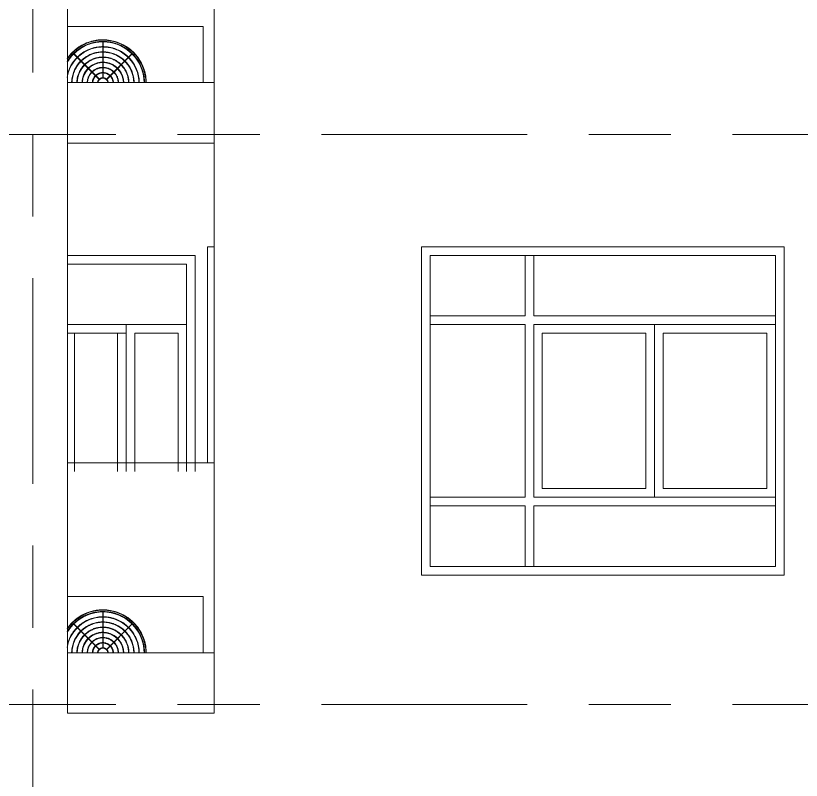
# Model space of a CAD drawing. Header units: millimetres. Extents: x -2100 to 124761, y -10432 to 93550.
# Drawn here: x 11350 to 15900, y 21462 to 25888 of the extents above; entities that cross this region are included whole.
import ezdxf

# ---------------------------------------------------------------- set-up
doc = ezdxf.new("R2010")
doc.units = ezdxf.units.MM
doc.linetypes.add('Centre', pattern=[31.75, 6.35, -4.7625, 15.875, -4.7625])
for name, color, linetype, lineweight in [('CUA', 31, 'Continuous', 9), ('M-EQPM', 44, 'Continuous', 5), ('NET CATConcrete', 3, 'Continuous', 5), ('NET-THAY', 2, 'Continuous', 9), ('TRUC', 225, 'Continuous', 5)]:
    doc.layers.add(name, color=color, linetype=linetype, lineweight=lineweight)

# ---------------------------------------------------------------- blocks, each defined once
blk = doc.blocks.new('X-PHONG NGU 2 - X-PHONG NGU 2_Recovery_-1759961-MẶT ĐỨNG TRỤC A-Q')
at = {"layer": 'CUA'}
for p, q in [((13749.9, 24450), (15749.9, 24450)), ((13749.9, 24450), (13749.9, 22650)), ((14349.9, 24450), (14299.9, 24450)), ((14299.9, 24100), (14299.9, 24450)), ((14349.9, 24450), (14349.9, 24100)), ((15749.9, 22650), (15749.9, 24450)), ((14299.9, 24100), (13749.9, 24100)), ((13749.9, 24050), (13749.9, 24100)), ((15749.9, 24100), (14349.9, 24100)), ((15749.9, 24050), (15749.9, 24100)), ((13749.9, 24050), (14299.9, 24050)), ((14299.9, 23050), (14299.9, 24050)), ((14349.9, 24050), (14349.9, 23050)), ((14349.9, 24050), (15749.9, 24050)), ((15049.9, 23050), (15049.9, 24050)), ((15749.9, 24050), (15049.9, 24050)), ((15749.9, 24050), (15749.9, 23050)), ((14399.9, 24000), (14399.9, 23100)), ((14399.9, 24000), (14999.9, 24000)), ((14999.9, 23100), (14999.9, 24000)), ((15099.9, 24000), (15699.9, 24000)), ((15099.9, 24000), (15099.9, 23100)), ((15699.9, 23100), (15699.9, 24000)), ((14399.9, 23100), (14999.9, 23100)), ((15099.9, 23100), (15699.9, 23100)), ((13749.9, 23050), (14299.9, 23050)), ((13749.9, 23000), (13749.9, 23050)), ((14349.9, 23050), (15749.9, 23050)), ((15749.9, 23050), (15049.9, 23050)), ((15749.9, 23050), (15749.9, 23000)), ((14299.9, 23000), (13749.9, 23000)), ((14299.9, 22650), (14299.9, 23000)), ((14349.9, 23000), (14349.9, 22650)), ((15749.9, 23000), (14349.9, 23000)), ((13749.9, 22650), (15749.9, 22650)), ((14349.9, 22650), (14299.9, 22650))]:
    blk.add_line(p, q, dxfattribs=at)
blk = doc.blocks.new('X-PHONG NGU 1 - X-PHONG NGU 850-1366086-MẶT ĐỨNG TRỤC A-Q')
at = {"layer": 'CUA'}
for p, q in [((12389.9, 24500), (11649.9, 24500)), ((12389.9, 24500), (12389.9, 23250)), ((11649.9, 24450), (12339.9, 24450)), ((12339.9, 23250), (12339.9, 24450)), ((11649.9, 24100), (11989.9, 24100)), ((11989.9, 23250), (11989.9, 24100)), ((12339.9, 24100), (11989.9, 24100)), ((12339.9, 24100), (12339.9, 23250)), ((11649.9, 24050), (11989.9, 24050)), ((11689.9, 24050), (11689.9, 23250)), ((11689.9, 24050), (11939.9, 24050)), ((11939.9, 23250), (11939.9, 24050)), ((12039.9, 24050), (12289.9, 24050)), ((12039.9, 24050), (12039.9, 23250)), ((12289.9, 23250), (12289.9, 24050))]:
    blk.add_line(p, q, dxfattribs=at)
blk = doc.blocks.new('CUA SAN PHOI LUA1 - CUA SAN PHOI LUA 800-1384255-MẶT ĐỨNG TRỤC A-Q')
at = {"layer": 'CUA'}
for p in [(12459.9, 23300), (12499.9, 24550)]:
    blk.add_line(p, (12459.9, 24550), dxfattribs=at)
blk = doc.blocks.new('ALB-AC MAY LANH - Generic _Without Brackets_-V170-MẶT ĐỨNG TRỤC A-Q')
at = {"layer": 'M-EQPM'}
for p, q in [((11649.9, 22525), (12434.9, 22525)), ((12434.9, 22525), (12434.9, 22200)), ((11853.9, 22437.5), (11853.9, 22227.5)), ((11855.9, 22437.5), (11853.9, 22437.5)), ((11855.9, 22227.5), (11855.9, 22437.5)), ((11685.9, 22367.9), (11684.5, 22366.5)), ((11684.5, 22366.5), (11833, 22218)), ((11834.4, 22219.4), (11685.9, 22367.9)), ((12023.9, 22367.9), (11875.4, 22219.4)), ((11876.9, 22218), (12025.3, 22366.5)), ((12025.3, 22366.5), (12023.9, 22367.9)), ((11833, 22218), (11834.4, 22219.4)), ((11853.9, 22227.5), (11855.9, 22227.5)), ((11875.4, 22219.4), (11876.9, 22218))]:
    blk.add_line(p, q, dxfattribs=at)
at = {"layer": 'M-EQPM', "flags": 128}
for points in [[(11649.9, 22338.8), (11655.2, 22346.2), (11661.3, 22354.1), (11667.7, 22361.7), (11674.5, 22369), (11681.5, 22376.1), (11688.7, 22382.9), (11696.3, 22389.4), (11704.1, 22395.6), (11712.1, 22401.5), (11720.4, 22407), (11728.9, 22412.2), (11737.6, 22417.1), (11746.5, 22421.6), (11755.5, 22425.8), (11764.7, 22429.6), (11774.1, 22433), (11783.5, 22436), (11793.1, 22438.7), (11802.8, 22441), (11812.6, 22442.9), (11822.5, 22444.4), (11832.4, 22445.5), (11842.3, 22446.2), (11852.2, 22446.5), (11862.2, 22446.4), (11872.2, 22445.9), (11882.1, 22445), (11892, 22443.7), (11901.8, 22442.1), (11911.5, 22440), (11921.2, 22437.5), (11930.7, 22434.7), (11940.1, 22431.5), (11949.4, 22427.9), (11958.6, 22423.9), (11967.5, 22419.6), (11976.3, 22414.9), (11984.9, 22409.9), (11993.3, 22404.5), (12001.5, 22398.8), (12009.4, 22392.8), (12017.1, 22386.5), (12024.5, 22379.8), (12031.7, 22372.9), (12038.5, 22365.7), (12045.1, 22358.2), (12051.4, 22350.5), (12057.4, 22342.5), (12063, 22334.3), (12068.3, 22325.9), (12073.3, 22317.2), (12077.9, 22308.4), (12082.1, 22299.4), (12086, 22290.2), (12089.5, 22280.9), (12092.7, 22271.5), (12095.5, 22261.9), (12097.8, 22252.2), (12099.8, 22242.5), (12101.4, 22232.6), (12102.7, 22222.8), (12103.5, 22212.8), (12103.9, 22202.9), (12103.9, 22200)], [(12095.9, 22200), (12095.7, 22207.1), (12095.2, 22216.8), (12094.2, 22226.4), (12092.9, 22235.9), (12091.1, 22245.4), (12089, 22254.8), (12086.6, 22264.1), (12083.7, 22273.3), (12080.5, 22282.4), (12076.9, 22291.3), (12073, 22300.2), (12068.7, 22308.8), (12064.1, 22317.2), (12059.1, 22325.5), (12053.8, 22333.6), (12048.2, 22341.4), (12042.3, 22349), (12036.1, 22356.4), (12029.6, 22363.5), (12022.8, 22370.4), (12015.8, 22377), (12008.5, 22383.2), (12000.9, 22389.2), (11993.2, 22394.9), (11985.1, 22400.3), (11976.9, 22405.3), (11968.5, 22410.1), (11959.9, 22414.4), (11951.2, 22418.4), (11942.3, 22422.1), (11933.2, 22425.4), (11924, 22428.4), (11914.7, 22431), (11905.4, 22433.2), (11895.9, 22435), (11886.4, 22436.4), (11876.8, 22437.5), (11867.2, 22438.2), (11857.5, 22438.5), (11847.9, 22438.4), (11838.3, 22437.9), (11828.7, 22437.1), (11819.1, 22435.8), (11809.6, 22434.2), (11800.2, 22432.2), (11790.8, 22429.8), (11781.6, 22427.1), (11772.5, 22424), (11763.5, 22420.5), (11754.6, 22416.6), (11746, 22412.5), (11737.5, 22407.9), (11729.1, 22403.1), (11721, 22397.9), (11713.1, 22392.3), (11705.4, 22386.5), (11698, 22380.4), (11690.8, 22374), (11683.9, 22367.3), (11677.2, 22360.3), (11670.9, 22353), (11664.8, 22345.6), (11659, 22337.8), (11653.6, 22329.9), (11649.9, 22324.1)], [(11649.9, 22320.3), (11652.4, 22324.5), (11657.7, 22332.4), (11663.2, 22340.2), (11669.1, 22347.8), (11675.3, 22355.1), (11681.7, 22362.2), (11688.4, 22368.9), (11695.4, 22375.5), (11702.7, 22381.7), (11710.1, 22387.6), (11717.9, 22393.3), (11725.8, 22398.6), (11733.9, 22403.6), (11742.3, 22408.3), (11750.8, 22412.6), (11759.5, 22416.6), (11768.3, 22420.3), (11777.3, 22423.5), (11786.4, 22426.5), (11795.6, 22429), (11804.9, 22431.2), (11814.3, 22433), (11823.8, 22434.5), (11833.3, 22435.5), (11842.8, 22436.2), (11852.4, 22436.5), (11861.9, 22436.4), (11871.5, 22435.9), (11881, 22435.1), (11890.5, 22433.8), (11899.9, 22432.2), (11909.2, 22430.2), (11918.5, 22427.9), (11927.7, 22425.2), (11936.7, 22422.1), (11945.6, 22418.6), (11954.4, 22414.8), (11963, 22410.7), (11971.4, 22406.2), (11979.7, 22401.4), (11987.7, 22396.2), (11995.6, 22390.7), (12003.2, 22385), (12010.6, 22378.9), (12017.7, 22372.5), (12024.6, 22365.9), (12031.2, 22358.9), (12037.5, 22351.8), (12043.5, 22344.3), (12049.2, 22336.7), (12054.6, 22328.8), (12059.7, 22320.7), (12064.5, 22312.4), (12068.9, 22303.9), (12073, 22295.3), (12076.7, 22286.5), (12080.1, 22277.6), (12083.1, 22268.5), (12085.8, 22259.3), (12088.1, 22250), (12090, 22240.7), (12091.5, 22231.2), (12092.7, 22221.7), (12093.5, 22212.2), (12093.9, 22202.7), (12093.9, 22200)], [(12105.9, 22200), (12105.7, 22207.5), (12105.1, 22217.6), (12104.1, 22227.5), (12102.7, 22237.5), (12100.9, 22247.4), (12098.7, 22257.2), (12096.2, 22266.9), (12093.2, 22276.5), (12089.8, 22285.9), (12086.1, 22295.2), (12082, 22304.4), (12077.6, 22313.4), (12072.8, 22322.2), (12067.6, 22330.8), (12062.1, 22339.2), (12056.3, 22347.4), (12050.1, 22355.3), (12043.6, 22363), (12036.9, 22370.4), (12029.8, 22377.6), (12022.5, 22384.4), (12014.9, 22391), (12007, 22397.2), (11998.9, 22403.1), (11990.6, 22408.7), (11982, 22414), (11973.2, 22418.9), (11964.3, 22423.4), (11955.2, 22427.6), (11945.9, 22431.4), (11936.5, 22434.9), (11926.9, 22438), (11917.2, 22440.6), (11907.5, 22442.9), (11897.6, 22444.8), (11887.7, 22446.4), (11877.7, 22447.5), (11867.7, 22448.2), (11857.6, 22448.5), (11847.6, 22448.4), (11837.6, 22447.9), (11827.6, 22447), (11817.6, 22445.7), (11807.7, 22444), (11797.9, 22441.9), (11788.2, 22439.5), (11778.6, 22436.6), (11769.1, 22433.4), (11759.7, 22429.7), (11750.5, 22425.7), (11741.4, 22421.4), (11732.6, 22416.7), (11723.9, 22411.6), (11715.5, 22406.2), (11707.2, 22400.4), (11699.2, 22394.4), (11691.5, 22388), (11684, 22381.3), (11676.8, 22374.3), (11669.9, 22367), (11663.2, 22359.5), (11656.9, 22351.7), (11650.9, 22343.7)], [(12105.9, 22200), (12105.7, 22207.5), (12105.1, 22217.6), (12104.1, 22227.5), (12102.7, 22237.5), (12100.9, 22247.4), (12098.7, 22257.2), (12096.2, 22266.9), (12093.2, 22276.5), (12089.8, 22285.9), (12086.1, 22295.2), (12082, 22304.4), (12077.6, 22313.4), (12072.8, 22322.2), (12067.6, 22330.8), (12062.1, 22339.2), (12056.3, 22347.4), (12050.1, 22355.3), (12043.6, 22363), (12036.9, 22370.4), (12029.8, 22377.6), (12022.5, 22384.4), (12014.9, 22391), (12007, 22397.2), (11998.9, 22403.1), (11990.6, 22408.7), (11982, 22414), (11973.2, 22418.9), (11964.3, 22423.4), (11955.2, 22427.6), (11945.9, 22431.4), (11936.5, 22434.9), (11926.9, 22438), (11917.2, 22440.6), (11907.5, 22442.9), (11897.6, 22444.8), (11887.7, 22446.4), (11877.7, 22447.5), (11867.7, 22448.2), (11857.6, 22448.5), (11847.6, 22448.4), (11837.6, 22447.9), (11827.6, 22447), (11817.6, 22445.7), (11807.7, 22444), (11797.9, 22441.9), (11788.2, 22439.5), (11778.6, 22436.6), (11769.1, 22433.4), (11759.7, 22429.7), (11750.5, 22425.7), (11741.4, 22421.4), (11732.6, 22416.7), (11723.9, 22411.6), (11715.5, 22406.2), (11707.2, 22400.4), (11699.2, 22394.4), (11691.5, 22388), (11684, 22381.3), (11676.8, 22374.3), (11669.9, 22367), (11663.2, 22359.5), (11656.9, 22351.7), (11650.9, 22343.7)], [(12105.9, 22200), (12105.7, 22207.5), (12105.1, 22217.6), (12104.1, 22227.5), (12102.7, 22237.5), (12100.9, 22247.4), (12098.7, 22257.2), (12096.2, 22266.9), (12093.2, 22276.5), (12089.8, 22285.9), (12086.1, 22295.2), (12082, 22304.4), (12077.6, 22313.4), (12072.8, 22322.2), (12067.6, 22330.8), (12062.1, 22339.2), (12056.3, 22347.4), (12050.1, 22355.3), (12043.6, 22363), (12036.9, 22370.4), (12029.8, 22377.6), (12022.5, 22384.4), (12014.9, 22391), (12007, 22397.2), (11998.9, 22403.1), (11990.6, 22408.7), (11982, 22414), (11973.2, 22418.9), (11964.3, 22423.4), (11955.2, 22427.6), (11945.9, 22431.4), (11936.5, 22434.9), (11926.9, 22438), (11917.2, 22440.6), (11907.5, 22442.9), (11897.6, 22444.8), (11887.7, 22446.4), (11877.7, 22447.5), (11867.7, 22448.2), (11857.6, 22448.5), (11847.6, 22448.4), (11837.6, 22447.9), (11827.6, 22447), (11817.6, 22445.7), (11807.7, 22444), (11797.9, 22441.9), (11788.2, 22439.5), (11778.6, 22436.6), (11769.1, 22433.4), (11759.7, 22429.7), (11750.5, 22425.7), (11741.4, 22421.4), (11732.6, 22416.7), (11723.9, 22411.6), (11715.5, 22406.2), (11707.2, 22400.4), (11699.2, 22394.4), (11691.5, 22388), (11684, 22381.3), (11676.8, 22374.3), (11669.9, 22367), (11663.2, 22359.5), (11656.9, 22351.7), (11650.9, 22343.7)], [(12105.9, 22200), (12105.7, 22207.5), (12105.1, 22217.6), (12104.1, 22227.5), (12102.7, 22237.5), (12100.9, 22247.4), (12098.7, 22257.2), (12096.2, 22266.9), (12093.2, 22276.5), (12089.8, 22285.9), (12086.1, 22295.2), (12082, 22304.4), (12077.6, 22313.4), (12072.8, 22322.2), (12067.6, 22330.8), (12062.1, 22339.2), (12056.3, 22347.4), (12050.1, 22355.3), (12043.6, 22363), (12036.9, 22370.4), (12029.8, 22377.6), (12022.5, 22384.4), (12014.9, 22391), (12007, 22397.2), (11998.9, 22403.1), (11990.6, 22408.7), (11982, 22414), (11973.2, 22418.9), (11964.3, 22423.4), (11955.2, 22427.6), (11945.9, 22431.4), (11936.5, 22434.9), (11926.9, 22438), (11917.2, 22440.6), (11907.5, 22442.9), (11897.6, 22444.8), (11887.7, 22446.4), (11877.7, 22447.5), (11867.7, 22448.2), (11857.6, 22448.5), (11847.6, 22448.4), (11837.6, 22447.9), (11827.6, 22447), (11817.6, 22445.7), (11807.7, 22444), (11797.9, 22441.9), (11788.2, 22439.5), (11778.6, 22436.6), (11769.1, 22433.4), (11759.7, 22429.7), (11750.5, 22425.7), (11741.4, 22421.4), (11732.6, 22416.7), (11723.9, 22411.6), (11715.5, 22406.2), (11707.2, 22400.4), (11699.2, 22394.4), (11691.5, 22388), (11684, 22381.3), (11676.8, 22374.3), (11669.9, 22367), (11663.2, 22359.5), (11656.9, 22351.7), (11650.9, 22343.7)], [(12105.9, 22200), (12105.7, 22207.5), (12105.1, 22217.6), (12104.1, 22227.5), (12102.7, 22237.5), (12100.9, 22247.4), (12098.7, 22257.2), (12096.2, 22266.9), (12093.2, 22276.5), (12089.8, 22285.9), (12086.1, 22295.2), (12082, 22304.4), (12077.6, 22313.4), (12072.8, 22322.2), (12067.6, 22330.8), (12062.1, 22339.2), (12056.3, 22347.4), (12050.1, 22355.3), (12043.6, 22363), (12036.9, 22370.4), (12029.8, 22377.6), (12022.5, 22384.4), (12014.9, 22391), (12007, 22397.2), (11998.9, 22403.1), (11990.6, 22408.7), (11982, 22414), (11973.2, 22418.9), (11964.3, 22423.4), (11955.2, 22427.6), (11945.9, 22431.4), (11936.5, 22434.9), (11926.9, 22438), (11917.2, 22440.6), (11907.5, 22442.9), (11897.6, 22444.8), (11887.7, 22446.4), (11877.7, 22447.5), (11867.7, 22448.2), (11857.6, 22448.5), (11847.6, 22448.4), (11837.6, 22447.9), (11827.6, 22447), (11817.6, 22445.7), (11807.7, 22444), (11797.9, 22441.9), (11788.2, 22439.5), (11778.6, 22436.6), (11769.1, 22433.4), (11759.7, 22429.7), (11750.5, 22425.7), (11741.4, 22421.4), (11732.6, 22416.7), (11723.9, 22411.6), (11715.5, 22406.2), (11707.2, 22400.4), (11699.2, 22394.4), (11691.5, 22388), (11684, 22381.3), (11676.8, 22374.3), (11669.9, 22367), (11663.2, 22359.5), (11656.9, 22351.7), (11650.9, 22343.7)], [(12105.9, 22200), (12105.7, 22207.5), (12105.1, 22217.6), (12104.1, 22227.5), (12102.7, 22237.5), (12100.9, 22247.4), (12098.7, 22257.2), (12096.2, 22266.9), (12093.2, 22276.5), (12089.8, 22285.9), (12086.1, 22295.2), (12082, 22304.4), (12077.6, 22313.4), (12072.8, 22322.2), (12067.6, 22330.8), (12062.1, 22339.2), (12056.3, 22347.4), (12050.1, 22355.3), (12043.6, 22363), (12036.9, 22370.4), (12029.8, 22377.6), (12022.5, 22384.4), (12014.9, 22391), (12007, 22397.2), (11998.9, 22403.1), (11990.6, 22408.7), (11982, 22414), (11973.2, 22418.9), (11964.3, 22423.4), (11955.2, 22427.6), (11945.9, 22431.4), (11936.5, 22434.9), (11926.9, 22438), (11917.2, 22440.6), (11907.5, 22442.9), (11897.6, 22444.8), (11887.7, 22446.4), (11877.7, 22447.5), (11867.7, 22448.2), (11857.6, 22448.5), (11847.6, 22448.4), (11837.6, 22447.9), (11827.6, 22447), (11817.6, 22445.7), (11807.7, 22444), (11797.9, 22441.9), (11788.2, 22439.5), (11778.6, 22436.6), (11769.1, 22433.4), (11759.7, 22429.7), (11750.5, 22425.7), (11741.4, 22421.4), (11732.6, 22416.7), (11723.9, 22411.6), (11715.5, 22406.2), (11707.2, 22400.4), (11699.2, 22394.4), (11691.5, 22388), (11684, 22381.3), (11676.8, 22374.3), (11669.9, 22367), (11663.2, 22359.5), (11656.9, 22351.7), (11650.9, 22343.7)], [(12105.9, 22200), (12105.7, 22207.5), (12105.1, 22217.6), (12104.1, 22227.5), (12102.7, 22237.5), (12100.9, 22247.4), (12098.7, 22257.2), (12096.2, 22266.9), (12093.2, 22276.5), (12089.8, 22285.9), (12086.1, 22295.2), (12082, 22304.4), (12077.6, 22313.4), (12072.8, 22322.2), (12067.6, 22330.8), (12062.1, 22339.2), (12056.3, 22347.4), (12050.1, 22355.3), (12043.6, 22363), (12036.9, 22370.4), (12029.8, 22377.6), (12022.5, 22384.4), (12014.9, 22391), (12007, 22397.2), (11998.9, 22403.1), (11990.6, 22408.7), (11982, 22414), (11973.2, 22418.9), (11964.3, 22423.4), (11955.2, 22427.6), (11945.9, 22431.4), (11936.5, 22434.9), (11926.9, 22438), (11917.2, 22440.6), (11907.5, 22442.9), (11897.6, 22444.8), (11887.7, 22446.4), (11877.7, 22447.5), (11867.7, 22448.2), (11857.6, 22448.5), (11847.6, 22448.4), (11837.6, 22447.9), (11827.6, 22447), (11817.6, 22445.7), (11807.7, 22444), (11797.9, 22441.9), (11788.2, 22439.5), (11778.6, 22436.6), (11769.1, 22433.4), (11759.7, 22429.7), (11750.5, 22425.7), (11741.4, 22421.4), (11732.6, 22416.7), (11723.9, 22411.6), (11715.5, 22406.2), (11707.2, 22400.4), (11699.2, 22394.4), (11691.5, 22388), (11684, 22381.3), (11676.8, 22374.3), (11669.9, 22367), (11663.2, 22359.5), (11656.9, 22351.7), (11650.9, 22343.7)], [(12105.9, 22200), (12105.7, 22207.5), (12105.1, 22217.6), (12104.1, 22227.5), (12102.7, 22237.5), (12100.9, 22247.4), (12098.7, 22257.2), (12096.2, 22266.9), (12093.2, 22276.5), (12089.8, 22285.9), (12086.1, 22295.2), (12082, 22304.4), (12077.6, 22313.4), (12072.8, 22322.2), (12067.6, 22330.8), (12062.1, 22339.2), (12056.3, 22347.4), (12050.1, 22355.3), (12043.6, 22363), (12036.9, 22370.4), (12029.8, 22377.6), (12022.5, 22384.4), (12014.9, 22391), (12007, 22397.2), (11998.9, 22403.1), (11990.6, 22408.7), (11982, 22414), (11973.2, 22418.9), (11964.3, 22423.4), (11955.2, 22427.6), (11945.9, 22431.4), (11936.5, 22434.9), (11926.9, 22438), (11917.2, 22440.6), (11907.5, 22442.9), (11897.6, 22444.8), (11887.7, 22446.4), (11877.7, 22447.5), (11867.7, 22448.2), (11857.6, 22448.5), (11847.6, 22448.4), (11837.6, 22447.9), (11827.6, 22447), (11817.6, 22445.7), (11807.7, 22444), (11797.9, 22441.9), (11788.2, 22439.5), (11778.6, 22436.6), (11769.1, 22433.4), (11759.7, 22429.7), (11750.5, 22425.7), (11741.4, 22421.4), (11732.6, 22416.7), (11723.9, 22411.6), (11715.5, 22406.2), (11707.2, 22400.4), (11699.2, 22394.4), (11691.5, 22388), (11684, 22381.3), (11676.8, 22374.3), (11669.9, 22367), (11663.2, 22359.5), (11656.9, 22351.7), (11650.9, 22343.7)], [(11723.2, 22408.7), (11728.9, 22412.2), (11737.6, 22417.1), (11746.5, 22421.6), (11755.5, 22425.8), (11764.7, 22429.6), (11774.1, 22433), (11783.5, 22436), (11793.1, 22438.7), (11802.8, 22441), (11812.6, 22442.9), (11822.5, 22444.4), (11832.4, 22445.5), (11842.3, 22446.2), (11852.2, 22446.5), (11862.2, 22446.4), (11872.2, 22445.9), (11882.1, 22445), (11892, 22443.7), (11901.8, 22442.1), (11911.5, 22440), (11921.2, 22437.5), (11930.7, 22434.7), (11940.1, 22431.5), (11949.4, 22427.9), (11958.6, 22423.9), (11967.5, 22419.6), (11974.6, 22415.8)], [(11723.2, 22408.7), (11728.9, 22412.2), (11737.6, 22417.1), (11746.5, 22421.6), (11755.5, 22425.8), (11764.7, 22429.6), (11774.1, 22433), (11783.5, 22436), (11793.1, 22438.7), (11802.8, 22441), (11812.6, 22442.9), (11822.5, 22444.4), (11832.4, 22445.5), (11842.3, 22446.2), (11852.2, 22446.5), (11862.2, 22446.4), (11872.2, 22445.9), (11882.1, 22445), (11892, 22443.7), (11901.8, 22442.1), (11911.5, 22440), (11921.2, 22437.5), (11930.7, 22434.7), (11940.1, 22431.5), (11949.4, 22427.9), (11958.6, 22423.9), (11967.5, 22419.6), (11974.6, 22415.8)], [(11723.2, 22408.7), (11728.9, 22412.2), (11737.6, 22417.1), (11746.5, 22421.6), (11755.5, 22425.8), (11764.7, 22429.6), (11774.1, 22433), (11783.5, 22436), (11793.1, 22438.7), (11802.8, 22441), (11812.6, 22442.9), (11822.5, 22444.4), (11832.4, 22445.5), (11842.3, 22446.2), (11852.2, 22446.5), (11862.2, 22446.4), (11872.2, 22445.9), (11882.1, 22445), (11892, 22443.7), (11901.8, 22442.1), (11911.5, 22440), (11921.2, 22437.5), (11930.7, 22434.7), (11940.1, 22431.5), (11949.4, 22427.9), (11958.6, 22423.9), (11967.5, 22419.6), (11974.6, 22415.8)], [(11723.2, 22408.7), (11728.9, 22412.2), (11737.6, 22417.1), (11746.5, 22421.6), (11755.5, 22425.8), (11764.7, 22429.6), (11774.1, 22433), (11783.5, 22436), (11793.1, 22438.7), (11802.8, 22441), (11812.6, 22442.9), (11822.5, 22444.4), (11832.4, 22445.5), (11842.3, 22446.2), (11852.2, 22446.5), (11862.2, 22446.4), (11872.2, 22445.9), (11882.1, 22445), (11892, 22443.7), (11901.8, 22442.1), (11911.5, 22440), (11921.2, 22437.5), (11930.7, 22434.7), (11940.1, 22431.5), (11949.4, 22427.9), (11958.6, 22423.9), (11967.5, 22419.6), (11974.6, 22415.8)], [(11723.2, 22408.7), (11728.9, 22412.2), (11737.6, 22417.1), (11746.5, 22421.6), (11755.5, 22425.8), (11764.7, 22429.6), (11774.1, 22433), (11783.5, 22436), (11793.1, 22438.7), (11802.8, 22441), (11812.6, 22442.9), (11822.5, 22444.4), (11832.4, 22445.5), (11842.3, 22446.2), (11852.2, 22446.5), (11862.2, 22446.4), (11872.2, 22445.9), (11882.1, 22445), (11892, 22443.7), (11901.8, 22442.1), (11911.5, 22440), (11921.2, 22437.5), (11930.7, 22434.7), (11940.1, 22431.5), (11949.4, 22427.9), (11958.6, 22423.9), (11967.5, 22419.6), (11974.6, 22415.8)], [(11723.2, 22408.7), (11728.9, 22412.2), (11737.6, 22417.1), (11746.5, 22421.6), (11755.5, 22425.8), (11764.7, 22429.6), (11774.1, 22433), (11783.5, 22436), (11793.1, 22438.7), (11802.8, 22441), (11812.6, 22442.9), (11822.5, 22444.4), (11832.4, 22445.5), (11842.3, 22446.2), (11852.2, 22446.5), (11862.2, 22446.4), (11872.2, 22445.9), (11882.1, 22445), (11892, 22443.7), (11901.8, 22442.1), (11911.5, 22440), (11921.2, 22437.5), (11930.7, 22434.7), (11940.1, 22431.5), (11949.4, 22427.9), (11958.6, 22423.9), (11967.5, 22419.6), (11974.6, 22415.8)], [(11723.2, 22408.7), (11728.9, 22412.2), (11737.6, 22417.1), (11746.5, 22421.6), (11755.5, 22425.8), (11764.7, 22429.6), (11774.1, 22433), (11783.5, 22436), (11793.1, 22438.7), (11802.8, 22441), (11812.6, 22442.9), (11822.5, 22444.4), (11832.4, 22445.5), (11842.3, 22446.2), (11852.2, 22446.5), (11862.2, 22446.4), (11872.2, 22445.9), (11882.1, 22445), (11892, 22443.7), (11901.8, 22442.1), (11911.5, 22440), (11921.2, 22437.5), (11930.7, 22434.7), (11940.1, 22431.5), (11949.4, 22427.9), (11958.6, 22423.9), (11967.5, 22419.6), (11974.6, 22415.8)], [(12065.9, 22200), (12065.8, 22205.9), (12065.3, 22214.4), (12064.4, 22222.8), (12063.2, 22231.1), (12061.7, 22239.4), (12059.9, 22247.7), (12057.7, 22255.8), (12055.2, 22263.9), (12052.4, 22271.8), (12049.3, 22279.7), (12045.8, 22287.4), (12042.1, 22294.9), (12038, 22302.3), (12033.7, 22309.6), (12029.1, 22316.6), (12024.2, 22323.5), (12019, 22330.2), (12013.6, 22336.6), (12007.9, 22342.9), (12001.9, 22348.9), (11995.8, 22354.6), (11989.4, 22360.1), (11982.8, 22365.4), (11975.9, 22370.3), (11968.9, 22375.1), (11961.7, 22379.5), (11954.4, 22383.6), (11946.9, 22387.4), (11939.2, 22390.9), (11931.4, 22394.2), (11923.5, 22397.1), (11915.4, 22399.6), (11907.3, 22401.9), (11899.1, 22403.8), (11890.8, 22405.4), (11882.5, 22406.7), (11874.1, 22407.6), (11865.6, 22408.2), (11857.2, 22408.5), (11848.8, 22408.4), (11840.3, 22408), (11831.9, 22407.2), (11823.6, 22406.2), (11815.3, 22404.7), (11807, 22403), (11798.8, 22400.9), (11790.7, 22398.5), (11782.7, 22395.8), (11774.9, 22392.7), (11767.1, 22389.4), (11759.5, 22385.7), (11752.1, 22381.7), (11744.8, 22377.5), (11737.7, 22372.9), (11730.8, 22368.1), (11724, 22363), (11717.5, 22357.6), (11711.2, 22352), (11705.2, 22346.1), (11699.3, 22340), (11693.8, 22333.7), (11688.5, 22327.1), (11683.4, 22320.4), (11678.6, 22313.4), (11674.1, 22306.3), (11669.9, 22299), (11666, 22291.5), (11662.4, 22283.8), (11659.1, 22276.1), (11656.1, 22268.2), (11653.5, 22260.2), (11651.1, 22252.1), (11649.9, 22247.3)], [(11649.9, 22338.8), (11655.2, 22346.2), (11661.3, 22354.1), (11667.7, 22361.7), (11674.5, 22369), (11681.5, 22376.1), (11688.7, 22382.9), (11696.3, 22389.4), (11704.1, 22395.6), (11712.1, 22401.5), (11716.9, 22404.7)], [(11649.9, 22338.8), (11655.2, 22346.2), (11661.3, 22354.1), (11667.7, 22361.7), (11674.5, 22369), (11681.5, 22376.1), (11688.7, 22382.9), (11696.3, 22389.4), (11704.1, 22395.6), (11712.1, 22401.5), (11716.9, 22404.7)], [(11649.9, 22338.8), (11655.2, 22346.2), (11661.3, 22354.1), (11667.7, 22361.7), (11674.5, 22369), (11681.5, 22376.1), (11688.7, 22382.9), (11696.3, 22389.4), (11704.1, 22395.6), (11712.1, 22401.5), (11716.9, 22404.7)], [(11649.9, 22338.8), (11655.2, 22346.2), (11661.3, 22354.1), (11667.7, 22361.7), (11674.5, 22369), (11681.5, 22376.1), (11688.7, 22382.9), (11696.3, 22389.4), (11704.1, 22395.6), (11712.1, 22401.5), (11716.9, 22404.7)], [(11649.9, 22338.8), (11655.2, 22346.2), (11661.3, 22354.1), (11667.7, 22361.7), (11674.5, 22369), (11681.5, 22376.1), (11688.7, 22382.9), (11696.3, 22389.4), (11704.1, 22395.6), (11712.1, 22401.5), (11716.9, 22404.7)], [(11649.9, 22338.8), (11655.2, 22346.2), (11661.3, 22354.1), (11667.7, 22361.7), (11674.5, 22369), (11681.5, 22376.1), (11688.7, 22382.9), (11696.3, 22389.4), (11704.1, 22395.6), (11712.1, 22401.5), (11716.9, 22404.7)], [(11649.9, 22338.8), (11655.2, 22346.2), (11661.3, 22354.1), (11667.7, 22361.7), (11674.5, 22369), (11681.5, 22376.1), (11688.7, 22382.9), (11696.3, 22389.4), (11704.1, 22395.6), (11712.1, 22401.5), (11716.9, 22404.7)], [(11650.1, 22239), (11651.9, 22247.2), (11654.1, 22255.3), (11656.5, 22263.2), (11659.3, 22271.1), (11662.4, 22278.9), (11665.8, 22286.5), (11669.6, 22294), (11673.6, 22301.3), (11677.9, 22308.5), (11682.4, 22315.5), (11687.3, 22322.3), (11692.4, 22328.9), (11697.8, 22335.3), (11703.4, 22341.5), (11709.3, 22347.4), (11715.4, 22353.1), (11721.8, 22358.6), (11728.3, 22363.8), (11735.1, 22368.7), (11742, 22373.4), (11749.1, 22377.7), (11756.4, 22381.8), (11763.9, 22385.6), (11771.5, 22389.1), (11779.2, 22392.3), (11787.1, 22395.2), (11795, 22397.7), (11803.1, 22400), (11811.2, 22401.9), (11819.4, 22403.5), (11827.7, 22404.7), (11836, 22405.6), (11844.3, 22406.2), (11852.7, 22406.5), (11861, 22406.4), (11869.4, 22406), (11877.7, 22405.3), (11886, 22404.2), (11894.2, 22402.8), (11902.4, 22401), (11910.5, 22399), (11918.5, 22396.6), (11926.4, 22393.9), (11934.2, 22390.9), (11941.9, 22387.5), (11949.4, 22383.9), (11956.8, 22380), (11964, 22375.8), (11971.1, 22371.3), (11977.9, 22366.5), (11984.6, 22361.4), (11991, 22356.1), (11997.3, 22350.5), (12003.3, 22344.7), (12009.1, 22338.7), (12014.6, 22332.4), (12019.8, 22325.9), (12024.8, 22319.2), (12029.6, 22312.3), (12034, 22305.2), (12038.2, 22298), (12042.1, 22290.6), (12045.6, 22283), (12048.9, 22275.3), (12051.9, 22267.5), (12054.5, 22259.6), (12056.8, 22251.6), (12058.8, 22243.4), (12060.5, 22235.2), (12061.8, 22227), (12062.9, 22218.7), (12063.5, 22210.4), (12063.9, 22202)], [(11981.2, 22412.1), (11984.9, 22409.9), (11993.3, 22404.5), (12001.5, 22398.8), (12009.4, 22392.8), (12017.1, 22386.5), (12024.5, 22379.8), (12031.7, 22372.9), (12038.5, 22365.7), (12045.1, 22358.2), (12051.4, 22350.5), (12057.4, 22342.5), (12063, 22334.3), (12068.3, 22325.9), (12073.3, 22317.2), (12077.9, 22308.4), (12082.1, 22299.4), (12086, 22290.2), (12089.5, 22280.9), (12092.7, 22271.5), (12095.5, 22261.9), (12097.8, 22252.2), (12099.8, 22242.5), (12101.4, 22232.6), (12102.7, 22222.8), (12103.5, 22212.8), (12103.9, 22202.9), (12103.9, 22200)], [(11981.2, 22412.1), (11984.9, 22409.9), (11993.3, 22404.5), (12001.5, 22398.8), (12009.4, 22392.8), (12017.1, 22386.5), (12024.5, 22379.8), (12031.7, 22372.9), (12038.5, 22365.7), (12045.1, 22358.2), (12051.4, 22350.5), (12057.4, 22342.5), (12063, 22334.3), (12068.3, 22325.9), (12073.3, 22317.2), (12077.9, 22308.4), (12082.1, 22299.4), (12086, 22290.2), (12089.5, 22280.9), (12092.7, 22271.5), (12095.5, 22261.9), (12097.8, 22252.2), (12099.8, 22242.5), (12101.4, 22232.6), (12102.7, 22222.8), (12103.5, 22212.8), (12103.9, 22202.9), (12103.9, 22200)], [(11981.2, 22412.1), (11984.9, 22409.9), (11993.3, 22404.5), (12001.5, 22398.8), (12009.4, 22392.8), (12017.1, 22386.5), (12024.5, 22379.8), (12031.7, 22372.9), (12038.5, 22365.7), (12045.1, 22358.2), (12051.4, 22350.5), (12057.4, 22342.5), (12063, 22334.3), (12068.3, 22325.9), (12073.3, 22317.2), (12077.9, 22308.4), (12082.1, 22299.4), (12086, 22290.2), (12089.5, 22280.9), (12092.7, 22271.5), (12095.5, 22261.9), (12097.8, 22252.2), (12099.8, 22242.5), (12101.4, 22232.6), (12102.7, 22222.8), (12103.5, 22212.8), (12103.9, 22202.9), (12103.9, 22200)], [(11981.2, 22412.1), (11984.9, 22409.9), (11993.3, 22404.5), (12001.5, 22398.8), (12009.4, 22392.8), (12017.1, 22386.5), (12024.5, 22379.8), (12031.7, 22372.9), (12038.5, 22365.7), (12045.1, 22358.2), (12051.4, 22350.5), (12057.4, 22342.5), (12063, 22334.3), (12068.3, 22325.9), (12073.3, 22317.2), (12077.9, 22308.4), (12082.1, 22299.4), (12086, 22290.2), (12089.5, 22280.9), (12092.7, 22271.5), (12095.5, 22261.9), (12097.8, 22252.2), (12099.8, 22242.5), (12101.4, 22232.6), (12102.7, 22222.8), (12103.5, 22212.8), (12103.9, 22202.9), (12103.9, 22200)], [(11981.2, 22412.1), (11984.9, 22409.9), (11993.3, 22404.5), (12001.5, 22398.8), (12009.4, 22392.8), (12017.1, 22386.5), (12024.5, 22379.8), (12031.7, 22372.9), (12038.5, 22365.7), (12045.1, 22358.2), (12051.4, 22350.5), (12057.4, 22342.5), (12063, 22334.3), (12068.3, 22325.9), (12073.3, 22317.2), (12077.9, 22308.4), (12082.1, 22299.4), (12086, 22290.2), (12089.5, 22280.9), (12092.7, 22271.5), (12095.5, 22261.9), (12097.8, 22252.2), (12099.8, 22242.5), (12101.4, 22232.6), (12102.7, 22222.8), (12103.5, 22212.8), (12103.9, 22202.9), (12103.9, 22200)], [(11981.2, 22412.1), (11984.9, 22409.9), (11993.3, 22404.5), (12001.5, 22398.8), (12009.4, 22392.8), (12017.1, 22386.5), (12024.5, 22379.8), (12031.7, 22372.9), (12038.5, 22365.7), (12045.1, 22358.2), (12051.4, 22350.5), (12057.4, 22342.5), (12063, 22334.3), (12068.3, 22325.9), (12073.3, 22317.2), (12077.9, 22308.4), (12082.1, 22299.4), (12086, 22290.2), (12089.5, 22280.9), (12092.7, 22271.5), (12095.5, 22261.9), (12097.8, 22252.2), (12099.8, 22242.5), (12101.4, 22232.6), (12102.7, 22222.8), (12103.5, 22212.8), (12103.9, 22202.9), (12103.9, 22200)], [(11981.2, 22412.1), (11984.9, 22409.9), (11993.3, 22404.5), (12001.5, 22398.8), (12009.4, 22392.8), (12017.1, 22386.5), (12024.5, 22379.8), (12031.7, 22372.9), (12038.5, 22365.7), (12045.1, 22358.2), (12051.4, 22350.5), (12057.4, 22342.5), (12063, 22334.3), (12068.3, 22325.9), (12073.3, 22317.2), (12077.9, 22308.4), (12082.1, 22299.4), (12086, 22290.2), (12089.5, 22280.9), (12092.7, 22271.5), (12095.5, 22261.9), (12097.8, 22252.2), (12099.8, 22242.5), (12101.4, 22232.6), (12102.7, 22222.8), (12103.5, 22212.8), (12103.9, 22202.9), (12103.9, 22200)], [(12035.9, 22200), (12035.8, 22204.7), (12035.4, 22212), (12034.6, 22219.2), (12033.6, 22226.3), (12032.3, 22233.5), (12030.7, 22240.5), (12028.9, 22247.5), (12026.7, 22254.4), (12024.3, 22261.3), (12021.6, 22268), (12018.7, 22274.6), (12015.5, 22281.1), (12012, 22287.4), (12008.3, 22293.6), (12004.3, 22299.7), (12000.1, 22305.6), (11995.7, 22311.3), (11991, 22316.8), (11986.1, 22322.2), (11981, 22327.3), (11975.7, 22332.3), (11970.3, 22337), (11964.6, 22341.5), (11958.7, 22345.8), (11952.7, 22349.8), (11946.6, 22353.6), (11940.2, 22357.1), (11933.8, 22360.4), (11927.2, 22363.4), (11920.5, 22366.2), (11913.7, 22368.7), (11906.8, 22370.9), (11899.9, 22372.8), (11892.8, 22374.5), (11885.7, 22375.9), (11878.5, 22377), (11871.3, 22377.8), (11864.1, 22378.3), (11856.9, 22378.5), (11849.7, 22378.4), (11842.4, 22378.1), (11835.2, 22377.4), (11828, 22376.5), (11820.9, 22375.3), (11813.8, 22373.8), (11806.8, 22372), (11799.9, 22369.9), (11793, 22367.6), (11786.3, 22365), (11779.6, 22362.1), (11773.1, 22358.9), (11766.7, 22355.5), (11760.5, 22351.9), (11754.4, 22348), (11748.4, 22343.8), (11742.7, 22339.5), (11737.1, 22334.9), (11731.7, 22330), (11726.5, 22325), (11721.5, 22319.8), (11716.7, 22314.3), (11712.1, 22308.7), (11707.8, 22302.9), (11703.7, 22296.9), (11699.8, 22290.8), (11696.2, 22284.5), (11692.9, 22278.1), (11689.8, 22271.6), (11687, 22264.9), (11684.4, 22258.1), (11682.1, 22251.3), (11680.1, 22244.3), (11678.4, 22237.3), (11676.9, 22230.2), (11675.7, 22223), (11674.9, 22215.9), (11674.3, 22208.6), (11674, 22201.4)], [(11676, 22200), (11676.1, 22204.7), (11676.5, 22211.8), (11677.2, 22218.9), (11678.2, 22226), (11679.5, 22233.1), (11681.1, 22240), (11682.9, 22247), (11685, 22253.8), (11687.4, 22260.6), (11690.1, 22267.2), (11693, 22273.7), (11696.2, 22280.2), (11699.6, 22286.4), (11703.3, 22292.6), (11707.2, 22298.6), (11711.4, 22304.4), (11715.8, 22310.1), (11720.4, 22315.5), (11725.2, 22320.8), (11730.2, 22325.9), (11735.5, 22330.8), (11740.9, 22335.5), (11746.5, 22339.9), (11752.3, 22344.1), (11758.2, 22348.1), (11764.3, 22351.9), (11770.6, 22355.4), (11776.9, 22358.6), (11783.5, 22361.6), (11790.1, 22364.3), (11796.8, 22366.8), (11803.6, 22369), (11810.5, 22370.9), (11817.5, 22372.5), (11824.5, 22373.9), (11831.6, 22375), (11838.7, 22375.8), (11845.8, 22376.3), (11853, 22376.5), (11860.2, 22376.4), (11867.3, 22376.1), (11874.4, 22375.4), (11881.5, 22374.5), (11888.6, 22373.3), (11895.6, 22371.8), (11902.5, 22370.1), (11909.4, 22368), (11916.2, 22365.7), (11922.9, 22363.1), (11929.4, 22360.3), (11935.9, 22357.2), (11942.2, 22353.8), (11948.4, 22350.2), (11954.4, 22346.3), (11960.3, 22342.2), (11966, 22337.9), (11971.5, 22333.3), (11976.8, 22328.6), (11982, 22323.6), (11986.9, 22318.4), (11991.7, 22313), (11996.2, 22307.5), (12000.5, 22301.7), (12004.5, 22295.8), (12008.3, 22289.8), (12011.9, 22283.6), (12015.2, 22277.2), (12018.3, 22270.7), (12021.1, 22264.2), (12023.6, 22257.5), (12025.9, 22250.7), (12027.8, 22243.8), (12029.6, 22236.8), (12031, 22229.8), (12032.1, 22222.8), (12033, 22215.7), (12033.6, 22208.5), (12033.9, 22201.4)], [(12005.9, 22200), (12005.8, 22203.5), (12005.5, 22209.6), (12004.9, 22215.6), (12004, 22221.6), (12002.9, 22227.5), (12001.6, 22233.4), (12000.1, 22239.2), (11998.3, 22245), (11996.3, 22250.7), (11994, 22256.3), (11991.6, 22261.8), (11988.9, 22267.2), (11986, 22272.5), (11982.9, 22277.7), (11979.6, 22282.8), (11976.1, 22287.7), (11972.3, 22292.4), (11968.5, 22297.1), (11964.4, 22301.5), (11960.1, 22305.8), (11955.7, 22309.9), (11951.1, 22313.9), (11946.4, 22317.6), (11941.5, 22321.2), (11936.5, 22324.6), (11931.4, 22327.7), (11926.1, 22330.7), (11920.7, 22333.4), (11915.2, 22335.9), (11909.7, 22338.2), (11904, 22340.3), (11898.2, 22342.2), (11892.4, 22343.8), (11886.5, 22345.2), (11880.6, 22346.3), (11874.6, 22347.2), (11868.6, 22347.9), (11862.6, 22348.3), (11856.6, 22348.5), (11850.5, 22348.4), (11844.5, 22348.1), (11838.5, 22347.6), (11832.5, 22346.8), (11826.5, 22345.8), (11820.6, 22344.6), (11814.8, 22343.1), (11809, 22341.3), (11803.3, 22339.4), (11797.6, 22337.2), (11792.1, 22334.8), (11786.7, 22332.2), (11781.3, 22329.3), (11776.1, 22326.3), (11771, 22323), (11766.1, 22319.6), (11761.3, 22315.9), (11756.6, 22312.1), (11752.1, 22308.1), (11747.8, 22303.9), (11743.6, 22299.5), (11739.6, 22295), (11735.8, 22290.3), (11732.2, 22285.4), (11728.8, 22280.5), (11725.5, 22275.3), (11722.5, 22270.1), (11719.7, 22264.8), (11717.2, 22259.3), (11714.8, 22253.7), (11712.7, 22248.1), (11710.8, 22242.4), (11709.1, 22236.6), (11707.6, 22230.7), (11706.4, 22224.8), (11705.4, 22218.8), (11704.7, 22212.8), (11704.2, 22206.8), (11704, 22200.8)], [(11706, 22200), (11706.1, 22203.5), (11706.4, 22209.4), (11707, 22215.3), (11707.8, 22221.2), (11708.9, 22227.1), (11710.2, 22232.9), (11711.7, 22238.7), (11713.5, 22244.4), (11715.5, 22250), (11717.7, 22255.5), (11720.1, 22261), (11722.8, 22266.3), (11725.6, 22271.5), (11728.7, 22276.6), (11732, 22281.6), (11735.4, 22286.5), (11739.1, 22291.2), (11742.9, 22295.7), (11746.9, 22300.1), (11751.1, 22304.4), (11755.5, 22308.5), (11760, 22312.3), (11764.7, 22316), (11769.5, 22319.6), (11774.4, 22322.9), (11779.5, 22326), (11784.7, 22328.9), (11790, 22331.6), (11795.4, 22334.1), (11800.9, 22336.4), (11806.5, 22338.4), (11812.2, 22340.2), (11818, 22341.8), (11823.8, 22343.2), (11829.6, 22344.3), (11835.5, 22345.2), (11841.4, 22345.9), (11847.4, 22346.3), (11853.3, 22346.5), (11859.3, 22346.4), (11865.2, 22346.1), (11871.2, 22345.6), (11877.1, 22344.8), (11883, 22343.8), (11888.8, 22342.6), (11894.6, 22341.1), (11900.3, 22339.4), (11905.9, 22337.5), (11911.5, 22335.4), (11916.9, 22333), (11922.3, 22330.4), (11927.6, 22327.6), (11932.7, 22324.6), (11937.7, 22321.4), (11942.6, 22318), (11947.4, 22314.4), (11952, 22310.6), (11956.4, 22306.6), (11960.7, 22302.5), (11964.8, 22298.1), (11968.7, 22293.7), (11972.5, 22289), (11976.1, 22284.3), (11979.4, 22279.4), (11982.6, 22274.3), (11985.6, 22269.1), (11988.3, 22263.9), (11990.9, 22258.5), (11993.2, 22253), (11995.3, 22247.4), (11997.2, 22241.8), (11998.9, 22236), (12000.3, 22230.2), (12001.5, 22224.4), (12002.4, 22218.5), (12003.2, 22212.6), (12003.7, 22206.7), (12003.9, 22200.7)], [(11975.9, 22200), (11975.8, 22202.3), (11975.5, 22207.2), (11975.1, 22212), (11974.4, 22216.8), (11973.5, 22221.5), (11972.5, 22226.3), (11971.2, 22230.9), (11969.8, 22235.6), (11968.2, 22240.1), (11966.4, 22244.6), (11964.4, 22249), (11962.3, 22253.4), (11959.9, 22257.6), (11957.5, 22261.8), (11954.8, 22265.8), (11952, 22269.8), (11949, 22273.6), (11945.9, 22277.3), (11942.6, 22280.9), (11939.2, 22284.3), (11935.7, 22287.6), (11932, 22290.8), (11928.2, 22293.8), (11924.3, 22296.6), (11920.3, 22299.3), (11916.2, 22301.9), (11912, 22304.2), (11907.7, 22306.4), (11903.3, 22308.4), (11898.8, 22310.3), (11894.2, 22311.9), (11889.6, 22313.4), (11885, 22314.7), (11880.3, 22315.8), (11875.5, 22316.7), (11870.7, 22317.5), (11865.9, 22318), (11861.1, 22318.3), (11856.2, 22318.5), (11851.4, 22318.4), (11846.6, 22318.2), (11841.7, 22317.8), (11836.9, 22317.2), (11832.2, 22316.3), (11827.4, 22315.3), (11822.8, 22314.1), (11818.1, 22312.8), (11813.5, 22311.2), (11809, 22309.5), (11804.6, 22307.5), (11800.2, 22305.4), (11796, 22303.1), (11791.8, 22300.7), (11787.7, 22298.1), (11783.7, 22295.3), (11779.9, 22292.4), (11776.1, 22289.3), (11772.5, 22286.1), (11769.1, 22282.7), (11765.7, 22279.2), (11762.5, 22275.6), (11759.5, 22271.8), (11756.6, 22268), (11753.8, 22264), (11751.3, 22259.9), (11748.8, 22255.7), (11746.6, 22251.4), (11744.5, 22247), (11742.6, 22242.6), (11740.9, 22238), (11739.4, 22233.4), (11738.1, 22228.8), (11736.9, 22224.1), (11735.9, 22219.4), (11735.1, 22214.6), (11734.6, 22209.8), (11734.2, 22204.9), (11734, 22200.1)], [(11736, 22202.3), (11736.3, 22207), (11736.8, 22211.7), (11737.5, 22216.5), (11738.3, 22221.1), (11739.3, 22225.8), (11740.6, 22230.4), (11742, 22234.9), (11743.6, 22239.4), (11745.3, 22243.8), (11747.3, 22248.2), (11749.4, 22252.5), (11751.7, 22256.6), (11754.1, 22260.7), (11756.7, 22264.7), (11759.5, 22268.6), (11762.4, 22272.3), (11765.5, 22276), (11768.7, 22279.5), (11772, 22282.9), (11775.5, 22286.1), (11779.1, 22289.2), (11782.8, 22292.2), (11786.7, 22295), (11790.6, 22297.6), (11794.7, 22300.1), (11798.8, 22302.5), (11803.1, 22304.6), (11807.4, 22306.6), (11811.8, 22308.4), (11816.3, 22310), (11820.8, 22311.5), (11825.4, 22312.8), (11830, 22313.9), (11834.7, 22314.8), (11839.4, 22315.5), (11844.1, 22316), (11848.9, 22316.3), (11853.7, 22316.5), (11858.4, 22316.4), (11863.2, 22316.2), (11867.9, 22315.8), (11872.6, 22315.2), (11877.3, 22314.4), (11882, 22313.4), (11886.6, 22312.2), (11891.1, 22310.9), (11895.7, 22309.3), (11900.1, 22307.6), (11904.5, 22305.7), (11908.7, 22303.6), (11912.9, 22301.4), (11917.1, 22299), (11921.1, 22296.4), (11925, 22293.7), (11928.8, 22290.8), (11932.4, 22287.8), (11936, 22284.6), (11939.4, 22281.3), (11942.7, 22277.9), (11945.8, 22274.3), (11948.8, 22270.6), (11951.7, 22266.8), (11954.4, 22262.9), (11956.9, 22258.8), (11959.3, 22254.7), (11961.5, 22250.5), (11963.5, 22246.2), (11965.4, 22241.8), (11967.1, 22237.4), (11968.6, 22232.8), (11969.9, 22228.3), (11971, 22223.7), (11972, 22219), (11972.7, 22214.3), (11973.3, 22209.6), (11973.7, 22204.8), (11973.9, 22200.1)], [(11945.9, 22201.1), (11945.6, 22204.8), (11945.3, 22208.4), (11944.8, 22212), (11944.1, 22215.6), (11943.3, 22219.1), (11942.4, 22222.6), (11941.3, 22226.1), (11940.1, 22229.6), (11938.8, 22232.9), (11937.3, 22236.3), (11935.7, 22239.5), (11933.9, 22242.7), (11932, 22245.8), (11930, 22248.9), (11927.9, 22251.8), (11925.7, 22254.7), (11923.4, 22257.5), (11920.9, 22260.2), (11918.3, 22262.8), (11915.7, 22265.3), (11912.9, 22267.6), (11910.1, 22269.9), (11907.1, 22272), (11904.1, 22274.1), (11901, 22276), (11897.8, 22277.8), (11894.6, 22279.4), (11891.3, 22280.9), (11887.9, 22282.3), (11884.5, 22283.6), (11881, 22284.7), (11877.5, 22285.7), (11874, 22286.5), (11870.4, 22287.2), (11866.8, 22287.7), (11863.2, 22288.1), (11859.6, 22288.4), (11855.9, 22288.5), (11852.3, 22288.5), (11848.6, 22288.3), (11845, 22288), (11841.4, 22287.5), (11837.8, 22286.9), (11834.3, 22286.1), (11830.7, 22285.2), (11827.2, 22284.2), (11823.8, 22283), (11820.4, 22281.7), (11817.1, 22280.2), (11813.8, 22278.7), (11810.6, 22277), (11807.4, 22275.1), (11804.4, 22273.2), (11801.4, 22271.1), (11798.5, 22268.9), (11795.7, 22266.6), (11793, 22264.1), (11790.3, 22261.6), (11787.8, 22259), (11785.4, 22256.2), (11783.1, 22253.4), (11781, 22250.5), (11778.9, 22247.5), (11777, 22244.4), (11775.1, 22241.3), (11773.5, 22238), (11771.9, 22234.7), (11770.5, 22231.4), (11769.2, 22228), (11768, 22224.5), (11767, 22221), (11766.2, 22217.5), (11765.4, 22213.9), (11764.8, 22210.3), (11764.4, 22206.7), (11764.1, 22203.1), (11764, 22200)], [(11766, 22201.1), (11766.2, 22204.6), (11766.6, 22208.2), (11767.1, 22211.7), (11767.7, 22215.2), (11768.5, 22218.7), (11769.4, 22222.1), (11770.5, 22225.5), (11771.6, 22228.9), (11773, 22232.2), (11774.4, 22235.4), (11776, 22238.6), (11777.7, 22241.7), (11779.5, 22244.8), (11781.5, 22247.8), (11783.5, 22250.7), (11785.7, 22253.5), (11788, 22256.2), (11790.4, 22258.8), (11792.9, 22261.3), (11795.5, 22263.8), (11798.2, 22266.1), (11801, 22268.3), (11803.9, 22270.4), (11806.8, 22272.4), (11809.9, 22274.3), (11813, 22276), (11816.2, 22277.6), (11819.4, 22279.1), (11822.7, 22280.5), (11826, 22281.7), (11829.4, 22282.8), (11832.8, 22283.7), (11836.3, 22284.5), (11839.8, 22285.2), (11843.3, 22285.7), (11846.9, 22286.1), (11850.4, 22286.4), (11854, 22286.5), (11857.5, 22286.5), (11861.1, 22286.3), (11864.6, 22286), (11868.2, 22285.5), (11871.7, 22284.9), (11875.2, 22284.2), (11878.6, 22283.3), (11882, 22282.3), (11885.4, 22281.1), (11888.7, 22279.8), (11892, 22278.4), (11895.2, 22276.9), (11898.3, 22275.2), (11901.4, 22273.4), (11904.4, 22271.5), (11907.3, 22269.5), (11910.1, 22267.3), (11912.9, 22265), (11915.6, 22262.7), (11918.1, 22260.2), (11920.6, 22257.6), (11922.9, 22254.9), (11925.2, 22252.2), (11927.3, 22249.3), (11929.3, 22246.4), (11931.2, 22243.4), (11933, 22240.3), (11934.6, 22237.1), (11936.1, 22233.9), (11937.5, 22230.6), (11938.8, 22227.3), (11939.9, 22223.9), (11940.9, 22220.5), (11941.8, 22217.1), (11942.5, 22213.6), (11943, 22210.1), (11943.5, 22206.5), (11943.8, 22203), (11943.9, 22200)], [(11915.9, 22200), (11915.7, 22202.4), (11915.5, 22204.8), (11915.2, 22207.2), (11914.7, 22209.6), (11914.2, 22212), (11913.6, 22214.4), (11912.8, 22216.7), (11912, 22219), (11911.1, 22221.3), (11910.1, 22223.5), (11909, 22225.7), (11907.9, 22227.8), (11906.6, 22229.9), (11905.3, 22231.9), (11903.9, 22233.9), (11902.4, 22235.9), (11900.8, 22237.7), (11899.2, 22239.5), (11897.4, 22241.3), (11895.7, 22242.9), (11893.8, 22244.5), (11891.9, 22246), (11889.9, 22247.5), (11887.9, 22248.8), (11885.8, 22250.1), (11883.7, 22251.3), (11881.5, 22252.4), (11879.3, 22253.4), (11877, 22254.4), (11874.7, 22255.2), (11872.4, 22255.9), (11870.1, 22256.6), (11867.7, 22257.1), (11865.3, 22257.6), (11862.9, 22258), (11860.5, 22258.2), (11858, 22258.4), (11855.6, 22258.5), (11853.2, 22258.5), (11850.7, 22258.4), (11848.3, 22258.1), (11845.9, 22257.8), (11843.5, 22257.4), (11841.1, 22256.9), (11838.7, 22256.3), (11836.4, 22255.6), (11834.1, 22254.8), (11831.8, 22253.9), (11829.6, 22253), (11827.4, 22251.9), (11825.2, 22250.8), (11823.1, 22249.5), (11821, 22248.2), (11819, 22246.8), (11817.1, 22245.3), (11815.2, 22243.8), (11813.4, 22242.2), (11811.6, 22240.5), (11810, 22238.7), (11808.3, 22236.9), (11806.8, 22235), (11805.3, 22233), (11804, 22231), (11802.7, 22228.9), (11801.5, 22226.8), (11800.3, 22224.7), (11799.3, 22222.5), (11798.3, 22220.2), (11797.5, 22217.9), (11796.7, 22215.6), (11796, 22213.3), (11795.4, 22210.9), (11794.9, 22208.5), (11794.5, 22206.1), (11794.3, 22203.7), (11794.1, 22201.3)], [(11796.1, 22202.2), (11796.4, 22204.6), (11796.7, 22206.9), (11797.1, 22209.2), (11797.6, 22211.5), (11798.2, 22213.8), (11798.9, 22216.1), (11799.7, 22218.3), (11800.6, 22220.5), (11801.6, 22222.6), (11802.6, 22224.7), (11803.7, 22226.8), (11804.9, 22228.8), (11806.2, 22230.8), (11807.6, 22232.7), (11809.1, 22234.6), (11810.6, 22236.4), (11812.2, 22238.1), (11813.8, 22239.8), (11815.6, 22241.4), (11817.3, 22243), (11819.2, 22244.4), (11821.1, 22245.8), (11823.1, 22247.1), (11825.1, 22248.4), (11827.1, 22249.5), (11829.2, 22250.6), (11831.4, 22251.6), (11833.6, 22252.5), (11835.8, 22253.3), (11838, 22254), (11840.3, 22254.7), (11842.6, 22255.2), (11844.9, 22255.6), (11847.2, 22256), (11849.6, 22256.3), (11851.9, 22256.4), (11854.3, 22256.5), (11856.7, 22256.5), (11859, 22256.4), (11861.4, 22256.1), (11863.7, 22255.8), (11866, 22255.4), (11868.3, 22255), (11870.6, 22254.4), (11872.9, 22253.7), (11875.1, 22252.9), (11877.3, 22252.1), (11879.5, 22251.1), (11881.6, 22250.1), (11883.7, 22249), (11885.7, 22247.8), (11887.7, 22246.6), (11889.7, 22245.2), (11891.5, 22243.8), (11893.4, 22242.3), (11895.1, 22240.7), (11896.8, 22239.1), (11898.4, 22237.4), (11900, 22235.6), (11901.5, 22233.7), (11902.9, 22231.9), (11904.2, 22229.9), (11905.5, 22227.9), (11906.7, 22225.9), (11907.8, 22223.8), (11908.8, 22221.6), (11909.7, 22219.5), (11910.5, 22217.3), (11911.3, 22215), (11911.9, 22212.8), (11912.5, 22210.5), (11913, 22208.2), (11913.3, 22205.8), (11913.6, 22203.5), (11913.8, 22201.1)], [(11885.8, 22200), (11885.7, 22201.2), (11885.5, 22202.4), (11885.3, 22203.7), (11885, 22204.9), (11884.7, 22206.1), (11884.4, 22207.3), (11883.9, 22208.4), (11883.5, 22209.6), (11883, 22210.7), (11882.4, 22211.8), (11881.8, 22212.9), (11881.2, 22214), (11880.5, 22215), (11879.8, 22216), (11879, 22217), (11878.2, 22217.9), (11877.4, 22218.9), (11876.5, 22219.7), (11875.6, 22220.6), (11874.7, 22221.4), (11873.7, 22222.2), (11872.7, 22222.9), (11871.7, 22223.6), (11870.6, 22224.2), (11869.5, 22224.8), (11868.4, 22225.4), (11867.3, 22225.9), (11866.2, 22226.4), (11865, 22226.8), (11863.8, 22227.2), (11862.6, 22227.5), (11861.4, 22227.8), (11860.2, 22228), (11859, 22228.2), (11857.7, 22228.4), (11856.5, 22228.5), (11855.3, 22228.5), (11854, 22228.5), (11852.8, 22228.4), (11851.6, 22228.3), (11850.3, 22228.2), (11849.1, 22227.9), (11847.9, 22227.7), (11846.7, 22227.4), (11845.5, 22227), (11844.3, 22226.6), (11843.2, 22226.2), (11842, 22225.7), (11840.9, 22225.1), (11839.8, 22224.6), (11838.8, 22223.9), (11837.7, 22223.3), (11836.7, 22222.6), (11835.7, 22221.8), (11834.7, 22221), (11833.8, 22220.2), (11832.9, 22219.3), (11832.1, 22218.4), (11831.3, 22217.5), (11830.5, 22216.5), (11829.7, 22215.6), (11829, 22214.5), (11828.4, 22213.5), (11827.8, 22212.4), (11827.2, 22211.3), (11826.7, 22210.2), (11826.2, 22209), (11825.7, 22207.9), (11825.3, 22206.7), (11825, 22205.5), (11824.7, 22204.3), (11824.4, 22203.1), (11824.2, 22201.9), (11824.1, 22200.6), (11824, 22199.4)], [(11826, 22199.8), (11826.1, 22201), (11826.3, 22202.1), (11826.5, 22203.3), (11826.8, 22204.4), (11827.1, 22205.5), (11827.4, 22206.6), (11827.8, 22207.7), (11828.2, 22208.8), (11828.7, 22209.9), (11829.2, 22210.9), (11829.8, 22211.9), (11830.4, 22212.9), (11831, 22213.9), (11831.7, 22214.8), (11832.4, 22215.7), (11833.1, 22216.6), (11833.9, 22217.5), (11834.7, 22218.3), (11835.6, 22219.1), (11836.5, 22219.9), (11837.4, 22220.6), (11838.3, 22221.3), (11839.3, 22221.9), (11840.3, 22222.5), (11841.3, 22223.1), (11842.3, 22223.6), (11843.4, 22224.1), (11844.4, 22224.5), (11845.5, 22224.9), (11846.6, 22225.3), (11847.7, 22225.6), (11848.9, 22225.9), (11850, 22226.1), (11851.2, 22226.3), (11852.3, 22226.4), (11853.5, 22226.5), (11854.6, 22226.5), (11855.8, 22226.5), (11856.9, 22226.4), (11858.1, 22226.3), (11859.2, 22226.2), (11860.4, 22226), (11861.5, 22225.7), (11862.6, 22225.5), (11863.8, 22225.1), (11864.9, 22224.7), (11865.9, 22224.3), (11867, 22223.9), (11868, 22223.4), (11869.1, 22222.8), (11870.1, 22222.2), (11871.1, 22221.6), (11872, 22220.9), (11872.9, 22220.2), (11873.8, 22219.5), (11874.7, 22218.7), (11875.5, 22217.9), (11876.3, 22217.1), (11877.1, 22216.2), (11877.8, 22215.3), (11878.5, 22214.4), (11879.2, 22213.4), (11879.8, 22212.4), (11880.4, 22211.4), (11880.9, 22210.4), (11881.4, 22209.4), (11881.9, 22208.3), (11882.3, 22207.2), (11882.6, 22206.1), (11882.9, 22205), (11883.2, 22203.9), (11883.5, 22202.7), (11883.6, 22201.6), (11883.8, 22200.4)]]:
    blk.add_lwpolyline(points, dxfattribs=at)
at = {"layer": 'M-EQPM'}
for radius, start, end in [(249, 0.5801, 145.9031), (249, 0.5801, 145.9031), (249, 0.5801, 145.9031), (249, 0.5801, 145.9031), (249, 0.5801, 145.9031), (249, 0.5801, 145.9031), (249, 0.5801, 145.9031), (249, 0.5801, 145.9031), (241, 20.9119, 148.8524), (239, 0.6044, 149.6206), (241, 45.2382, 134.7618), (239, 90.2418, 134.7598), (251, 60.4089, 121.8937), (251, 60.4089, 121.8937), (251, 60.4089, 121.8937), (251, 60.4089, 121.8937), (251, 60.4089, 121.8937), (251, 60.4089, 121.8937), (251, 60.4089, 121.8937), (251, 60.4089, 121.8937), (239, 45.2402, 89.7582), (209, 0.6921, 170.8804), (251, 123.6381, 145.1951), (251, 123.6381, 145.1951), (251, 123.6381, 145.1951), (251, 123.6381, 145.1951), (251, 123.6381, 145.1951), (251, 123.6381, 145.1951), (251, 123.6381, 145.1951), (251, 123.6381, 145.1951), (211, 88.2824, 166.1538), (211, 74.4424, 87.3265), (211, 8.8553, 73.1174), (251, 0.5755, 59.5569), (251, 0.5755, 59.5569), (251, 0.5755, 59.5569), (251, 0.5755, 59.5569), (251, 0.5755, 59.5569), (251, 0.5755, 59.5569), (251, 0.5755, 59.5569), (251, 0.5755, 59.5569), (241, 135.2382, 148.8524), (239, 135.2402, 149.6206), (181, 114.6291, 179.1995), (179, 0.8094, 179.1906), (149, 0.9745, 179.0255), (151, 71.8446, 124.6399), (181, 83.9238, 112.4693), (181, 0.8005, 80.9329), (239, 6.4286, 44.7598), (241, 20.9119, 44.7618), (119, 1.2237, 178.7763), (151, 138.2799, 141.1336), (151, 125.2829, 137.9222), (121, 119.3921, 136.5524), (121, 101.5167, 118.6807), (121, 1.2035, 100.7998), (151, 38.8664, 71.1534), (151, 154.4464, 169.2407), (151, 141.7224, 153.9315), (121, 137.2785, 178.7965), (91, 1.6065, 178.3935), (89, 1.6426, 178.3574), (61, 2.4289, 177.5711), (59, 2.5112, 177.4888), (151, 10.7593, 38.2776), (241, 5.6355, 18.6957), (241, 5.6355, 18.6957), (151, 169.5027, 179.0384), (31, 4.9393, 175.0607), (29, 5.2799, 174.7201), (151, 0.9616, 10.4973), (211, 0.6855, 5.7656), (239, 0.6044, 3.8357), (241, 0.5994, 5.1959), (241, 0.5994, 5.1959)]:
    blk.add_arc((11854.9, 22197.5), radius, start, end, dxfattribs=at)

msp = doc.modelspace()

# ---------------------------------------------------------------- linework, layer by layer
at = {"layer": 'NET CATConcrete'}
msp.add_line((12499.9, 25000), (12499.9, 25150), dxfattribs=at)
at = {"layer": 'NET-THAY'}
for p, q in [((12499.9, 28450), (12499.9, 25150)), ((12499.9, 25500), (11649.9, 25500)), ((11649.9, 25150), (12499.9, 25150)), ((11649.9, 25150), (12499.9, 25150)), ((12499.9, 25150), (12499.9, 25000)), ((12499.9, 25150), (12499.9, 21850)), ((13699.9, 22650), (13699.9, 24550)), ((13699.9, 24550), (15799.9, 24550)), ((15799.9, 24550), (15799.9, 22650)), ((11649.9, 24500), (12389.9, 24500)), ((12389.9, 24500), (12389.9, 23300)), ((12499.9, 23300), (11649.9, 23300)), ((15799.9, 22650), (13699.9, 22650)), ((12499.9, 22200), (11649.9, 22200)), ((11649.9, 21850), (12499.9, 21850))]:
    msp.add_line(p, q, dxfattribs=at)
for points in [[(11649.9, 25150), (11649.9, 28450)], [(11649.9, 21850), (11649.9, 25150)]]:
    msp.add_lwpolyline(points, dxfattribs=at)
at = {"layer": 'TRUC', "linetype": 'Centre', "ltscale": 75}
for p, q in [((11449.9, -3849.3), (11449.9, 93540.4)), ((-2000.1, 25200), (44599.9, 25200)), ((-2000.1, 21900), (44599.9, 21900))]:
    msp.add_line(p, q, dxfattribs=at)

# ---------------------------------------------------------------- block references
at = {"layer": 'CUA'}
for name, p in [('CUA SAN PHOI LUA1 - CUA SAN PHOI LUA 800-1384255-MẶT ĐỨNG TRỤC A-Q', (0, 0)), ('X-PHONG NGU 1 - X-PHONG NGU 850-1366086-MẶT ĐỨNG TRỤC A-Q', (0, 0)), ('X-PHONG NGU 2 - X-PHONG NGU 2_Recovery_-1759961-MẶT ĐỨNG TRỤC A-Q', (0, 50))]:
    msp.add_blockref(name, p, dxfattribs=at)
at = {"layer": 'M-EQPM'}
for p in [(0, 3300), (0, 0)]:
    msp.add_blockref('ALB-AC MAY LANH - Generic _Without Brackets_-V170-MẶT ĐỨNG TRỤC A-Q', p, dxfattribs=at)

doc.saveas('drawing.dxf')
